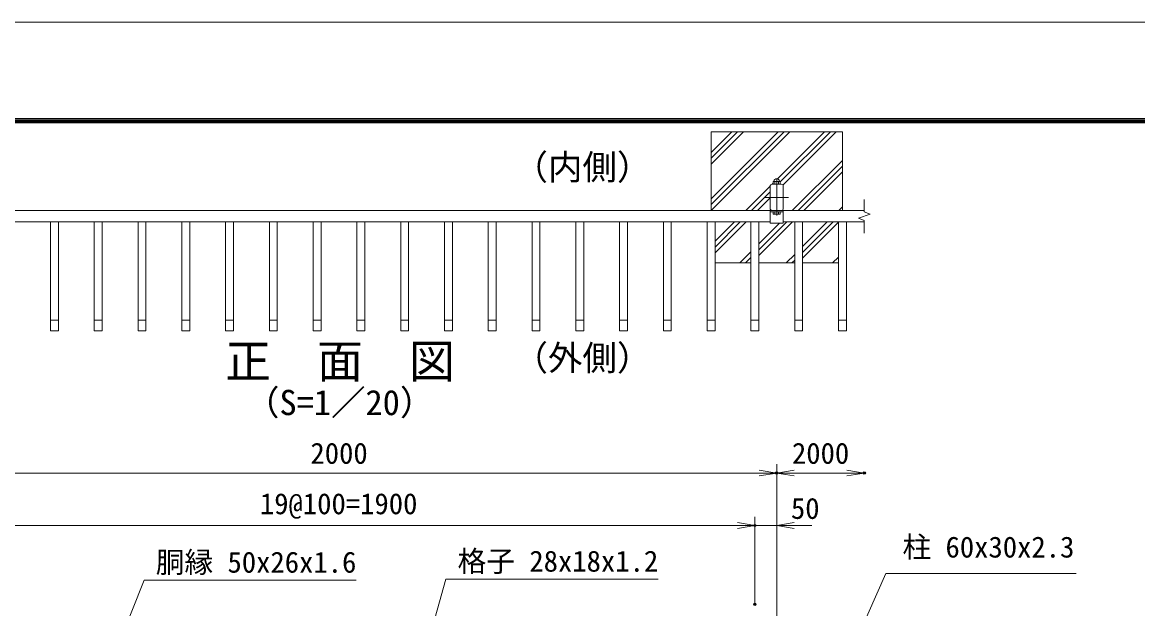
# Model space of a CAD drawing. Units: millimetres, scale not verified. Extents: x -4200 to 4200, y -2970 to 2970.
# Drawn here: x -2824 to -276, y 1630 to 2970 of the extents above; entities that cross this region are included whole.
import ezdxf
from ezdxf.enums import TextEntityAlignment as Align

# ---------------------------------------------------------------- set-up
doc = ezdxf.new("R2010")
doc.units = ezdxf.units.MM
doc.header["$LTSCALE"] = 10
doc.header["$PDMODE"] = 32
doc.header["$PDSIZE"] = 5
doc.linetypes.add('USER1', pattern=[50.8, 31.75, -6.35, 6.35, -6.35])
for name, color, linetype, lineweight in [('0-0_D-BMK', 2, 'USER1', 13), ('0-4_D-STR3', 3, 'Continuous', 13), ('0-5_D-STR1', 1, 'Continuous', 18), ('0-6_D-STR-DIM', 7, 'Continuous', 13), ('0-7_0', 7, 'Continuous', 18), ('0-9_D-TTL-TXT', 7, 'Continuous', 18), ('0-A_D-STR-TXT', 7, 'Continuous', 13), ('0-B_D-TTL', 7, 'Continuous', 18)]:
    doc.layers.add(name, color=color, linetype=linetype, lineweight=lineweight)
doc.layers.add('0-8_Defpoints', color=253, linetype='Continuous')
doc.styles.add('ＭＳ ゴシック', font='')
doc.styles.get('ＭＳ ゴシック').set_extended_font_data('MS Gothic')

# ---------------------------------------------------------------- blocks, each defined once
blk = doc.blocks.new('_Open')
at = {"layer": '0-7_0'}
blk.add_line((-10, 1.667), (0, 0), dxfattribs=at)
blk.add_lwpolyline([(-10, -1.667), (0, 0), (-10, 0)], dxfattribs=at)

msp = doc.modelspace()

# ---------------------------------------------------------------- linework, layer by layer
at = {"layer": '0-0_D-BMK'}
for p, q in [((-1126.94, 2720.01), (-1073.94, 2720.01)), ((-1100.44, 2611.51), (-1100.44, 2528.51)), ((-1126.94, 2570.01), (-1073.94, 2570.01))]:
    msp.add_line(p, q, dxfattribs=at)
at = {"layer": '0-4_D-STR3'}
for p, q in [((-1108.48, 2601.01), (-1108.48, 2605.51)), ((-1106.61, 2606.51), (-1094.27, 2606.51)), ((-1106.61, 2606.51), (-1094.27, 2606.51)), ((-1106.61, 2600.01), (-1094.27, 2600.01)), ((-1106.61, 2600.01), (-1094.27, 2600.01)), ((-1104.43, 2605.51), (-1104.43, 2601.01)), ((-1096.33, 2605.51), (-1096.33, 2601.01)), ((-1092.28, 2601.01), (-1092.28, 2605.51)), ((-1108.54, 2536.81), (-1092.34, 2536.81)), ((-1108.54, 2532.31), (-1108.54, 2536.81)), ((-1106.67, 2531.31), (-1094.33, 2531.31)), ((-1104.49, 2532.31), (-1104.49, 2536.81)), ((-1096.39, 2532.31), (-1096.39, 2536.81)), ((-1092.34, 2532.31), (-1092.34, 2536.81))]:
    msp.add_line(p, q, dxfattribs=at)
for centre, radius, start, end in [((-1106.45, 2603.97), 2.54, 37.21089, 142.78911), ((-1106.45, 2602.54), 2.54, 217.21089, 322.78911), ((-1107.32, 2606.88), 0.5, 279.83916, 352.83194), ((-1100.38, 2606.01), 6.5, 7.16806, 172.83194), ((-1100.38, 2597.8), 8.7, 62.26063, 117.73937), ((-1100.38, 2608.71), 8.7, 242.26063, 297.73937), ((-1094.3, 2603.96), 2.55, 37.42505, 142.57495), ((-1094.3, 2602.56), 2.55, 217.42505, 322.57495), ((-1093.43, 2606.88), 0.5, 187.16806, 253.42019), ((-1106.51, 2533.84), 2.54, 217.21089, 322.78911), ((-1100.44, 2540.01), 8.7, 242.26063, 297.73937), ((-1094.36, 2533.86), 2.55, 217.42505, 322.57495)]:
    msp.add_arc(centre, radius, start, end, dxfattribs=at)
at = {"layer": '0-5_D-STR1'}
for p, q in [((-1090.04, 2600.01), (-1110.84, 2600.01)), ((-1115.44, 2595.41), (-1115.44, 2544.61)), ((-1085.44, 2544.61), (-1085.44, 2595.41)), ((-900.44, 2540.01), (-3300.44, 2540.01)), ((-1085.44, 2536.81), (-1115.44, 2536.81)), ((-1110.84, 2540.01), (-1090.04, 2540.01)), ((-1085.44, 2510.81), (-1085.44, 2540.01)), ((-1115.44, 2514.01), (-3085.44, 2514.01)), ((-2741.44, 2514.01), (-2759.44, 2514.01)), ((-2759.44, 2264.76), (-2759.44, 2514.01)), ((-2741.44, 2264.76), (-2741.44, 2514.01)), ((-2641.44, 2514.01), (-2659.44, 2514.01)), ((-2659.44, 2264.76), (-2659.44, 2514.01)), ((-2641.44, 2264.76), (-2641.44, 2514.01)), ((-2541.44, 2514.01), (-2559.44, 2514.01)), ((-2559.44, 2264.76), (-2559.44, 2514.01)), ((-2541.44, 2514.01), (-2559.44, 2514.01)), ((-2559.44, 2264.76), (-2559.44, 2514.01)), ((-2541.44, 2264.76), (-2541.44, 2514.01)), ((-2541.44, 2264.76), (-2541.44, 2514.01)), ((-2441.44, 2514.01), (-2459.44, 2514.01)), ((-2459.44, 2264.76), (-2459.44, 2514.01)), ((-2441.44, 2264.76), (-2441.44, 2514.01)), ((-2341.44, 2514.01), (-2359.44, 2514.01)), ((-2359.44, 2264.76), (-2359.44, 2514.01)), ((-2341.44, 2264.76), (-2341.44, 2514.01)), ((-2241.44, 2514.01), (-2259.44, 2514.01)), ((-2259.44, 2264.76), (-2259.44, 2514.01)), ((-2241.44, 2264.76), (-2241.44, 2514.01)), ((-2141.44, 2514.01), (-2159.44, 2514.01)), ((-2159.44, 2264.76), (-2159.44, 2514.01)), ((-2141.44, 2514.01), (-2159.44, 2514.01)), ((-2159.44, 2264.76), (-2159.44, 2514.01)), ((-2141.44, 2264.76), (-2141.44, 2514.01)), ((-2141.44, 2264.76), (-2141.44, 2514.01)), ((-2041.44, 2514.01), (-2059.44, 2514.01)), ((-2059.44, 2264.76), (-2059.44, 2514.01)), ((-2041.44, 2264.76), (-2041.44, 2514.01)), ((-1941.44, 2514.01), (-1959.44, 2514.01)), ((-1959.44, 2264.76), (-1959.44, 2514.01)), ((-1941.44, 2264.76), (-1941.44, 2514.01)), ((-1841.44, 2514.01), (-1859.44, 2514.01)), ((-1859.44, 2264.76), (-1859.44, 2514.01)), ((-1841.44, 2264.76), (-1841.44, 2514.01)), ((-1741.44, 2514.01), (-1759.44, 2514.01)), ((-1759.44, 2264.76), (-1759.44, 2514.01)), ((-1741.44, 2514.01), (-1759.44, 2514.01)), ((-1759.44, 2264.76), (-1759.44, 2514.01)), ((-1741.44, 2264.76), (-1741.44, 2514.01)), ((-1741.44, 2264.76), (-1741.44, 2514.01)), ((-1641.44, 2514.01), (-1659.44, 2514.01)), ((-1659.44, 2264.76), (-1659.44, 2514.01)), ((-1641.44, 2264.76), (-1641.44, 2514.01)), ((-1541.44, 2514.01), (-1559.44, 2514.01)), ((-1559.44, 2264.76), (-1559.44, 2514.01)), ((-1541.44, 2264.76), (-1541.44, 2514.01)), ((-1441.44, 2514.01), (-1459.44, 2514.01)), ((-1459.44, 2264.76), (-1459.44, 2514.01)), ((-1441.44, 2264.76), (-1441.44, 2514.01)), ((-1341.44, 2514.01), (-1359.44, 2514.01)), ((-1359.44, 2264.76), (-1359.44, 2514.01)), ((-1341.44, 2514.01), (-1359.44, 2514.01)), ((-1359.44, 2264.76), (-1359.44, 2514.01)), ((-1341.44, 2264.76), (-1341.44, 2514.01)), ((-1341.44, 2264.76), (-1341.44, 2514.01)), ((-1241.44, 2514.01), (-1259.44, 2514.01)), ((-1259.44, 2264.76), (-1259.44, 2514.01)), ((-1241.44, 2264.76), (-1241.44, 2514.01)), ((-1141.44, 2514.01), (-1159.44, 2514.01)), ((-1159.44, 2264.76), (-1159.44, 2514.01)), ((-1141.44, 2264.76), (-1141.44, 2514.01)), ((-900.44, 2514.01), (-1085.44, 2514.01)), ((-1041.44, 2514.01), (-1059.44, 2514.01)), ((-1059.44, 2264.76), (-1059.44, 2514.01)), ((-1041.44, 2264.76), (-1041.44, 2514.01)), ((-941.44, 2514.01), (-959.44, 2514.01)), ((-959.44, 2264.76), (-959.44, 2514.01)), ((-941.44, 2264.76), (-941.44, 2514.01)), ((-2741.44, 2289.01), (-2759.44, 2289.01)), ((-2641.44, 2289.01), (-2659.44, 2289.01)), ((-2541.44, 2289.01), (-2559.44, 2289.01)), ((-2541.44, 2289.01), (-2559.44, 2289.01)), ((-2441.44, 2289.01), (-2459.44, 2289.01)), ((-2341.44, 2289.01), (-2359.44, 2289.01)), ((-2241.44, 2289.01), (-2259.44, 2289.01)), ((-2141.44, 2289.01), (-2159.44, 2289.01)), ((-2141.44, 2289.01), (-2159.44, 2289.01)), ((-2041.44, 2289.01), (-2059.44, 2289.01)), ((-1941.44, 2289.01), (-1959.44, 2289.01)), ((-1841.44, 2289.01), (-1859.44, 2289.01)), ((-1741.44, 2289.01), (-1759.44, 2289.01)), ((-1741.44, 2289.01), (-1759.44, 2289.01)), ((-1641.44, 2289.01), (-1659.44, 2289.01)), ((-1541.44, 2289.01), (-1559.44, 2289.01)), ((-1441.44, 2289.01), (-1459.44, 2289.01)), ((-1341.44, 2289.01), (-1359.44, 2289.01)), ((-1341.44, 2289.01), (-1359.44, 2289.01)), ((-1241.44, 2289.01), (-1259.44, 2289.01)), ((-1141.44, 2289.01), (-1159.44, 2289.01)), ((-1041.44, 2289.01), (-1059.44, 2289.01)), ((-941.44, 2289.01), (-959.44, 2289.01)), ((-2741.44, 2264.76), (-2759.44, 2264.76)), ((-2641.44, 2264.76), (-2659.44, 2264.76)), ((-2541.44, 2264.76), (-2559.44, 2264.76)), ((-2541.44, 2264.76), (-2559.44, 2264.76)), ((-2441.44, 2264.76), (-2459.44, 2264.76)), ((-2341.44, 2264.76), (-2359.44, 2264.76)), ((-2241.44, 2264.76), (-2259.44, 2264.76)), ((-2141.44, 2264.76), (-2159.44, 2264.76)), ((-2141.44, 2264.76), (-2159.44, 2264.76)), ((-2041.44, 2264.76), (-2059.44, 2264.76)), ((-1941.44, 2264.76), (-1959.44, 2264.76)), ((-1841.44, 2264.76), (-1859.44, 2264.76)), ((-1741.44, 2264.76), (-1759.44, 2264.76)), ((-1741.44, 2264.76), (-1759.44, 2264.76)), ((-1641.44, 2264.76), (-1659.44, 2264.76)), ((-1541.44, 2264.76), (-1559.44, 2264.76)), ((-1441.44, 2264.76), (-1459.44, 2264.76)), ((-1341.44, 2264.76), (-1359.44, 2264.76)), ((-1341.44, 2264.76), (-1359.44, 2264.76)), ((-1241.44, 2264.76), (-1259.44, 2264.76)), ((-1141.44, 2264.76), (-1159.44, 2264.76)), ((-1041.44, 2264.76), (-1059.44, 2264.76)), ((-941.44, 2264.76), (-959.44, 2264.76))]:
    msp.add_line(p, q, dxfattribs=at)
msp.add_lwpolyline([(-1085.44, 2510.81), (-1115.44, 2510.81), (-1115.44, 2540.01)], dxfattribs=at)
for centre, start, end in [((-1110.84, 2595.41), 90, 180), ((-1090.04, 2595.41), 0, 90), ((-1110.84, 2544.61), 180, 270), ((-1090.04, 2544.61), 270, 0)]:
    msp.add_arc(centre, 4.6, start, end, dxfattribs=at)
at = {"layer": '0-6_D-STR-DIM'}
for p, q in [((-900.44, 2565.34), (-900.44, 2536.53)), ((-913.65, 2522.1), (-887.23, 2531.72)), ((-887.23, 2531.72), (-900.44, 2536.53)), ((-900.44, 2517.29), (-913.65, 2522.1)), ((-900.44, 2517.29), (-900.44, 2488.48)), ((-3100.44, 1940.01), (-1100.44, 1940.01)), ((-1100.44, 1255.01), (-1100.44, 1960.01)), ((-1100.44, 1255.01), (-1100.44, 1960.01)), ((-1100.44, 1940.01), (-900.44, 1940.01)), ((-1150.44, 1640.01), (-1150.44, 1840.01)), ((-1150.44, 1660.01), (-1150.44, 1840.01)), ((-1100.44, 1255.01), (-1100.44, 1840.01)), ((-3050.44, 1820.01), (-1150.44, 1820.01)), ((-1190.44, 1820.01), (-1230.44, 1820.01)), ((-1100.44, 1820.01), (-1150.44, 1820.01)), ((-1060.44, 1820.01), (-1020.44, 1820.01))]:
    msp.add_line(p, q, dxfattribs=at)
at = {"layer": '0-7_0'}
for p, q in [((-1250.44, 2646.19), (-1176.63, 2720.01)), ((-1250.44, 2540.13), (-1070.56, 2720.01)), ((-1250.44, 2659.45), (-1189.88, 2720.01)), ((-1250.44, 2553.38), (-1083.82, 2720.01)), ((-1250.44, 2672.71), (-1203.14, 2720.01)), ((-1250.44, 2566.64), (-1097.08, 2720.01)), ((-1098.72, 2612.29), (-991.01, 2720.01)), ((-1092.28, 2605.48), (-977.75, 2720.01)), ((-1086.35, 2598.15), (-964.49, 2720.01)), ((-1064.94, 2540.01), (-950.44, 2654.51)), ((-1051.69, 2540.01), (-950.44, 2641.25)), ((-1038.43, 2540.01), (-950.44, 2627.99)), ((-1111.01, 2600), (-1108.48, 2602.54)), ((-1171.01, 2540.01), (-1115.44, 2595.58)), ((-1157.75, 2540.01), (-1115.44, 2582.32)), ((-1144.49, 2540.01), (-1115.44, 2569.06)), ((-958.88, 2540.01), (-950.44, 2548.44)), ((-1241.44, 2443.06), (-1170.49, 2514.01)), ((-1241.44, 2456.32), (-1183.75, 2514.01)), ((-1241.44, 2469.58), (-1197.01, 2514.01)), ((-1141.44, 2436.99), (-1064.43, 2514.01)), ((-1141.44, 2450.25), (-1077.69, 2514.01)), ((-1141.44, 2463.51), (-1094.14, 2510.81)), ((-1041.44, 2444.19), (-971.62, 2514.01)), ((-1041.44, 2457.44), (-984.88, 2514.01)), ((-1041.44, 2430.93), (-959.44, 2512.93)), ((-1184.94, 2420.01), (-1159.44, 2445.51)), ((-1171.69, 2420.01), (-1159.44, 2432.25)), ((-1078.88, 2420.01), (-1059.44, 2439.44)), ((-1065.62, 2420.01), (-1059.44, 2426.19)), ((-972.81, 2420.01), (-959.44, 2433.38)), ((-1159.44, 2420.01), (-1241.44, 2420.01)), ((-1059.44, 2420.01), (-1141.44, 2420.01)), ((-959.44, 2420.01), (-1041.44, 2420.01)), ((-959.55, 2420.01), (-959.44, 2420.12))]:
    msp.add_line(p, q, dxfattribs=at)
msp.add_lwpolyline([(-1250.44, 2540.01), (-1250.44, 2720.01), (-950.44, 2720.01), (-950.44, 2540.01)], dxfattribs=at)
at = {"layer": '0-8_Defpoints'}
for p in [(-1100.44, 1940.01), (-900.44, 1940.01), (-1150.44, 1820.01), (-1150.44, 1640.01)]:
    msp.add_point(p, dxfattribs=at)
at = {"layer": '0-A_D-STR-TXT'}
for points in [[(-416.41, 1710.61), (-851.1, 1710.61), (-1088.74, 1173.31)], [(-2061.11, 1695.5), (-2545.8, 1695.5), (-2799.45, 1057.68)], [(-1371.55, 1697.83), (-1856.24, 1697.83), (-1945.91, 1376.12)]]:
    msp.add_lwpolyline(points, dxfattribs=at)
at = {"layer": '0-B_D-TTL'}
for points in [[(-4199.72, -2969.99), (4200.28, -2969.99), (4200.28, 2970.01), (-4199.72, 2970.01)], [(-3929.72, 2750.01), (3930.28, 2750.01), (3930.28, -2749.99), (-3929.72, -2749.99)], [(-3927.22, 2747.51), (3927.78, 2747.51), (3927.78, -2747.49), (-3927.22, -2747.49)], [(-3924.72, 2745.01), (3925.28, 2745.01), (3925.28, -2744.99), (-3924.72, -2744.99)], [(-3922.22, 2742.51), (3922.78, 2742.51), (3922.78, -2742.49), (-3922.22, -2742.49)], [(-3919.72, 2740.01), (3920.28, 2740.01), (3920.28, -2739.99), (-3919.72, -2739.99)]]:
    msp.add_lwpolyline(points, close=True, dxfattribs=at)

# ---------------------------------------------------------------- block references
at = {"layer": '0-6_D-STR-DIM', "xscale": 4, "yscale": 4}
for p in [(-1100.44, 1940.01), (-900.44, 1940.01), (-1150.44, 1820.01), (-1150.44, 1820.01)]:
    msp.add_blockref('_Open', p, dxfattribs=at)
at = {"layer": '0-6_D-STR-DIM', "xscale": 4, "yscale": 4, "rotation": 180}
for p in [(-1100.44, 1940.01), (-1100.44, 1820.01)]:
    msp.add_blockref('_Open', p, dxfattribs=at)

# ---------------------------------------------------------------- texts
at = {"layer": '0-6_D-STR-DIM', "style": 'ＭＳ ゴシック'}
for s, p in [('2000', (-2165.71, 1946.75)), ('2000', (-1065.71, 1946.75)), ('19@100=1900', (-2281.15, 1831.45)), ('50', (-1068.03, 1820.8))]:
    msp.add_text(s, height=48.09, dxfattribs=at).set_placement(p, align=Align.BOTTOM_LEFT)
at = {"layer": '0-9_D-TTL-TXT', "style": 'ＭＳ ゴシック'}
for s, height, p in [('（内側）', 57.7, (-1701.75, 2592.99)), ('正\u3000面\u3000図', 76.98, (-2360.56, 2133.94)), ('（外側）', 57.7, (-1701.75, 2157.08)), ('（S=1／20）', 57.7, (-2315.08, 2055.04))]:
    msp.add_text(s, height=height, dxfattribs=at).set_placement(p, align=Align.BOTTOM_LEFT)
at = {"layer": '0-A_D-STR-TXT', "style": 'ＭＳ ゴシック'}
for s, p in [('柱 60x30x2.3', (-813.22, 1732.44)), ('胴縁 50x26x1.6', (-2519.07, 1697.88)), ('格子 28x18x1.2', (-1829.52, 1700.2))]:
    msp.add_text(s, height=48.09, dxfattribs=at).set_placement(p, align=Align.BOTTOM_LEFT)

doc.saveas('drawing.dxf')
